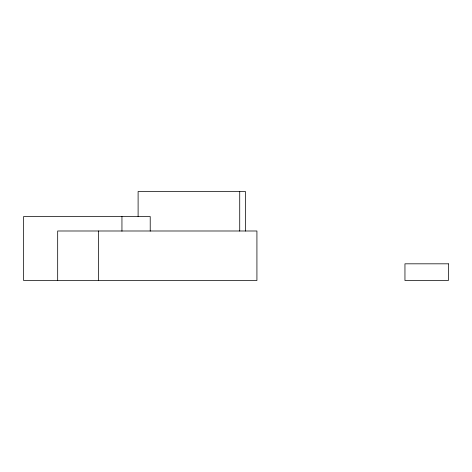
<?xml version="1.0" encoding="UTF-8"?>
<svg xmlns="http://www.w3.org/2000/svg" width="472" height="472" viewBox="0 0 472 472"><rect width="100%" height="100%" fill="white"/><g stroke="black" fill="none" stroke-linecap="round" stroke-linejoin="round"><path stroke-width="0.71" d="M245.44 231.079L245.44 191.496L138.107 191.496L138.107 216.53M239.723 191.496L239.723 231.079M150.22 231.144L150.22 216.53L23.6 216.53L23.6 280.504L256.921 280.504L256.921 230.991L57.678 230.991L57.678 280.504M121.947 216.53L121.947 231.239M98.565 230.991L98.565 280.504M448.4 263.818L404.952 263.818L404.952 280.504L448.4 280.504L448.4 263.818"/></g></svg>
